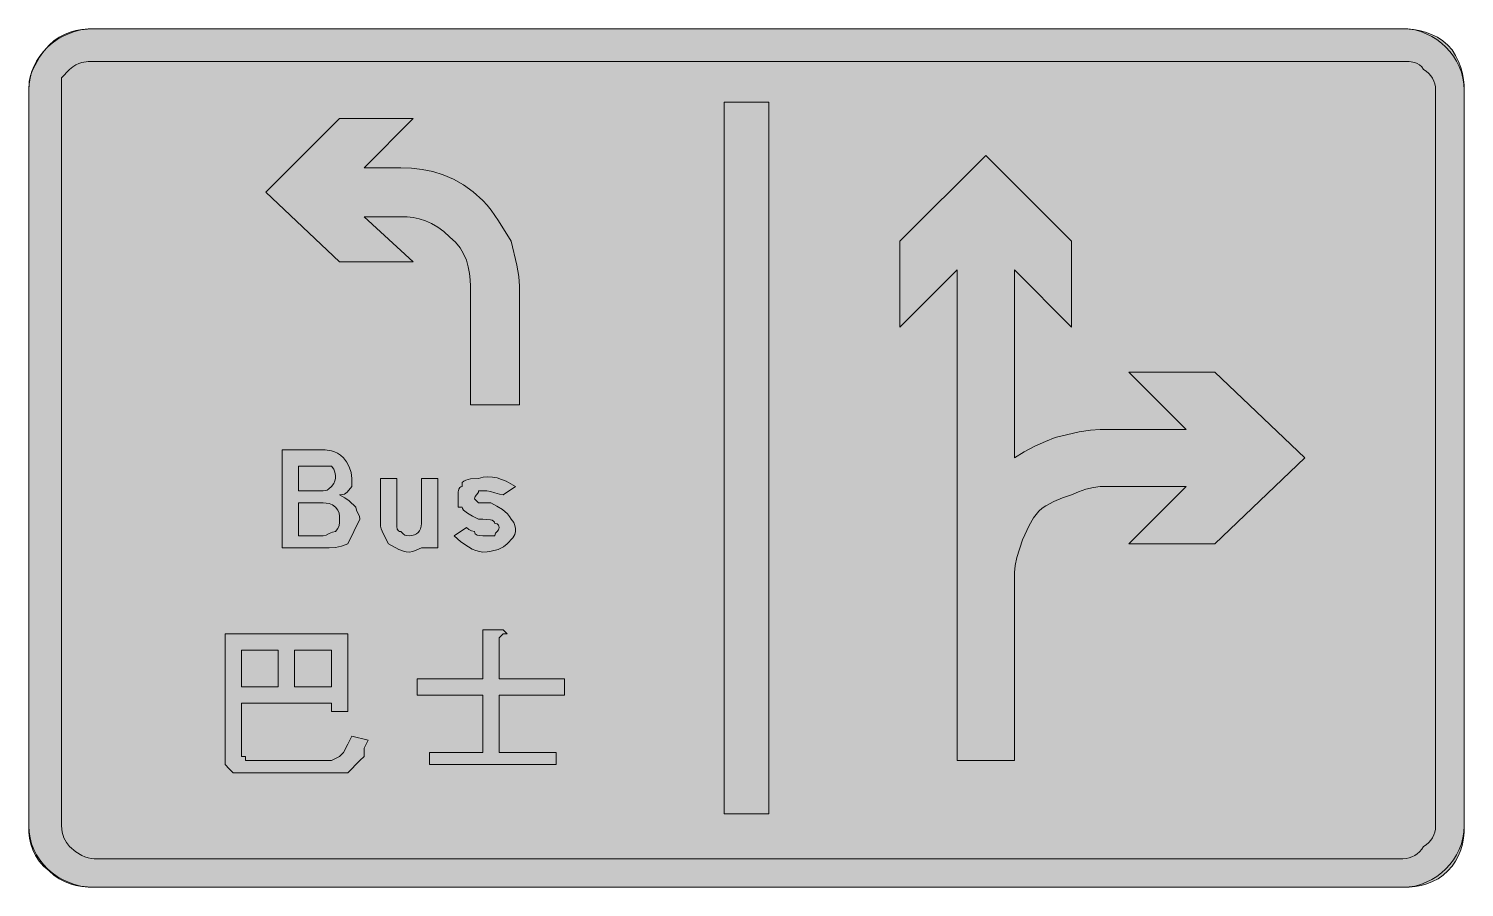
# Model space of a CAD drawing. Header units: metres. Extents: x 72 to 493, y 10 to 262.
import ezdxf

# ---------------------------------------------------------------- set-up
doc = ezdxf.new("R2010")
doc.units = ezdxf.units.M
for name, color, linetype, true_color in [('FILL_BLUE_0000FF', 7, 'Continuous', 0x0000ff), ('FILL_WHITE_FFFFFF', 7, 'Continuous', 0xffffff), ('STROKE_BLUE_0000FF', 7, 'Continuous', 0x0000ff)]:
    doc.layers.add(name, color=color, linetype=linetype, true_color=true_color)

msp = doc.modelspace()

# ---------------------------------------------------------------- hatches: boundary and pattern name
at = {"layer": 'FILL_BLUE_0000FF', "true_color": 0x0000ff}
h = msp.add_hatch(color=7, dxfattribs=at)
h.dxf.hatch_style = 1
h.paths.add_polyline_path([(475.47, 252), (477.25, 251.96), (478.92, 251.7), (479.68, 251.41), (480.36, 250.99), (480.97, 250.39), (481.47, 249.6), (482.31, 249.1), (483.05, 248.49), (483.66, 247.81), (484.17, 247.05), (484.56, 246.24), (484.85, 245.38), (485.01, 244.5), (485.07, 243.6), (485.07, 27.6), (485.01, 26.7), (484.85, 25.82), (484.56, 24.96), (484.17, 24.15), (483.66, 23.39), (483.05, 22.71), (482.31, 22.1), (481.47, 21.6), (480.97, 20.76), (480.36, 20.02), (479.68, 19.41), (478.92, 18.9), (478.11, 18.51), (477.25, 18.22), (476.37, 18.06), (475.47, 18), (91.47, 18), (90.57, 18.06), (89.67, 18.22), (88.77, 18.51), (87.87, 18.9), (86.07, 20.02), (84.27, 21.6), (83.39, 22.71), (82.62, 24.15), (82.08, 25.82), (81.87, 27.6), (81.87, 243.6), (81.87, 247.2), (84.27, 249.6), (85.17, 250.39), (86.07, 250.99), (86.97, 251.41), (87.87, 251.7), (89.67, 251.96), (91.47, 252), (475.47, 252)])
at = {"layer": 'FILL_WHITE_FFFFFF', "true_color": 0xffffff}
h = msp.add_hatch(color=7, dxfattribs=at)
h.dxf.hatch_style = 1
h.paths.add_polyline_path([(475.47, 261.6), (476.92, 261.54), (478.55, 261.36), (480.28, 261.03), (482.07, 260.55), (483.86, 259.9), (485.6, 259.07), (487.22, 258.04), (488.67, 256.8), (489.91, 255.35), (490.94, 253.72), (491.77, 251.99), (492.42, 250.2), (492.9, 248.41), (493.23, 246.67), (493.41, 245.05), (493.47, 243.6), (493.47, 27.6), (493.41, 25.8), (493.23, 24.02), (492.9, 22.26), (492.42, 20.55), (491.77, 18.89), (490.94, 17.31), (489.91, 15.8), (488.67, 14.4), (487.27, 13.16), (485.76, 12.13), (484.18, 11.3), (482.52, 10.65), (480.81, 10.17), (479.05, 9.84), (477.27, 9.66), (475.47, 9.6), (91.47, 9.6), (89.67, 9.66), (87.89, 9.84), (86.13, 10.17), (84.42, 10.65), (82.76, 11.3), (81.18, 12.13), (79.67, 13.16), (78.27, 14.4), (76.63, 15.8), (75.31, 17.31), (74.26, 18.89), (73.47, 20.55), (72.9, 22.26), (72.53, 24.02), (72.33, 25.8), (72.27, 27.6), (72.27, 243.6), (72.42, 246.15), (72.78, 247.82), (73.47, 249.6), (75.42, 253.2), (76.68, 255), (78.27, 256.8), (79.67, 258.04), (81.18, 259.07), (82.76, 259.9), (84.42, 260.55), (86.13, 261.03), (87.89, 261.36), (89.67, 261.54), (91.47, 261.6), (475.47, 261.6)])
h = msp.add_hatch(color=7, dxfattribs=at)
h.dxf.hatch_style = 1
h.paths.add_polyline_path([(289.47, 240), (289.47, 31.2), (276.27, 31.2), (276.27, 240), (289.47, 240)])
h = msp.add_hatch(color=7, dxfattribs=at)
h.dxf.hatch_style = 1
h.paths.add_polyline_path([(184.62, 220.68), (187.75, 220.31), (190.86, 219.66), (193.92, 218.7), (196.93, 217.4), (199.86, 215.74), (202.72, 213.68), (205.47, 211.2), (206.77, 209.8), (207.96, 208.31), (210.12, 205.2), (213.87, 199.2), (215.52, 192.15), (216.06, 188.91), (216.27, 186), (216.27, 151.2), (201.87, 151.2), (201.87, 186), (201.81, 187.85), (201.61, 189.77), (201.24, 191.72), (200.67, 193.65), (199.88, 195.53), (198.83, 197.31), (197.51, 198.94), (195.87, 200.4), (194.07, 202.04), (192.27, 203.36), (190.47, 204.41), (188.67, 205.2), (186.87, 205.77), (185.07, 206.14), (183.27, 206.34), (181.47, 206.4), (170.67, 206.4), (185.07, 193.2), (163.47, 193.2), (141.87, 213.6), (163.47, 235.2), (185.07, 235.2), (170.67, 220.8), (181.47, 220.8), (184.62, 220.68)])
h = msp.add_hatch(color=7, dxfattribs=at)
h.dxf.hatch_style = 1
h.paths.add_polyline_path([(446.67, 135.6), (420.27, 110.4), (395.07, 110.4), (411.87, 127.2), (386.67, 127.2), (384.68, 126.99), (382.47, 126.45), (380.26, 125.68), (378.27, 124.8), (375.59, 123.88), (373.02, 122.85), (370.68, 121.59), (369.62, 120.85), (368.67, 120), (367.82, 119.05), (367.08, 118.01), (365.82, 115.8), (363.87, 111.6), (362.22, 106.35), (361.68, 104.01), (361.47, 102), (361.47, 46.8), (344.67, 46.8), (344.67, 190.8), (327.87, 174), (327.87, 199.2), (353.07, 224.4), (378.27, 199.2), (378.27, 174), (361.47, 190.8), (361.47, 135.6), (364.36, 137.38), (367.47, 139.05), (370.58, 140.49), (373.47, 141.6), (380.52, 143.25), (383.76, 143.79), (386.67, 144), (411.87, 144), (395.07, 160.8), (420.27, 160.8), (446.67, 135.6)])
h = msp.add_hatch(color=7, dxfattribs=at)
h.dxf.hatch_style = 1
h.paths.add_polyline_path([(168.27, 121.2), (168.46, 120.3), (168.87, 119.4), (169.28, 118.5), (169.47, 117.6), (165.87, 110.4), (164.07, 109.71), (162.27, 109.35), (160.47, 109.22), (158.67, 109.2), (146.67, 109.2), (146.67, 138), (157.47, 138), (159.27, 137.96), (161.07, 137.7), (161.97, 137.41), (162.87, 136.99), (163.77, 136.39), (164.67, 135.6), (165.55, 134.49), (166.32, 133.05), (166.86, 131.38), (167.07, 129.6), (167.07, 127.2), (165.72, 125.55), (165.35, 125.24), (164.88, 125.01), (164.26, 124.85), (163.47, 124.8), (165.06, 123.9), (166.32, 123), (168.27, 121.2)])
h.paths.add_polyline_path([(159.87, 126.15), (160.36, 126.51), (161.07, 127.2), (161.76, 128.08), (162.12, 128.85), (162.27, 129.6), (162.25, 130.5), (162.12, 131.4), (161.76, 132.3), (161.07, 133.2), (158.67, 133.2), (151.47, 133.2), (151.47, 126), (158.67, 126), (159.38, 126.02), (159.87, 126.15)], flags=16)
h.paths.add_polyline_path([(160.47, 113.4), (161.37, 113.81), (162.27, 114), (162.96, 114.9), (163.32, 115.8), (163.45, 116.7), (163.47, 117.6), (163.45, 118.5), (163.32, 119.4), (162.96, 120.3), (162.27, 121.2), (161.37, 121.89), (160.47, 122.25), (159.57, 122.38), (158.67, 122.4), (151.47, 122.4), (151.47, 112.8), (158.67, 112.8), (159.57, 112.99), (160.47, 113.4)], flags=16)
h = msp.add_hatch(color=7, dxfattribs=at)
h.dxf.hatch_style = 1
h.paths.add_polyline_path([(183.02, 108.05), (182.26, 108.21), (180.87, 108.75), (177.87, 110.4), (176.22, 113.4), (175.68, 114.79), (175.52, 115.55), (175.47, 116.4), (175.47, 129.6), (180.27, 129.6), (180.27, 116.4), (180.29, 115.52), (180.42, 114.75), (180.78, 114.21), (181.07, 114.05), (181.47, 114), (182.18, 113.31), (182.67, 112.95), (183.16, 112.82), (183.87, 112.8), (184.71, 112.86), (185.45, 113.02), (186.06, 113.31), (186.57, 113.7), (186.96, 114.21), (187.25, 114.82), (187.41, 115.56), (187.47, 116.4), (187.47, 129.6), (192.27, 129.6), (192.27, 109.2), (187.47, 109.2), (186.12, 108.6), (184.94, 108.19), (183.87, 108), (183.02, 108.05)])
h = msp.add_hatch(color=7, dxfattribs=at)
h.dxf.hatch_style = 1
h.paths.add_polyline_path([(206.67, 122.4), (207.87, 122.4), (209.65, 121.48), (211.32, 120.45), (212.76, 119.19), (213.37, 118.45), (213.87, 117.6), (214.56, 116.7), (214.92, 115.8), (215.05, 114.9), (215.07, 114), (214.86, 113.1), (214.32, 112.2), (212.67, 110.4), (211.55, 109.52), (209.97, 108.75), (207.95, 108.21), (206.76, 108.05), (205.47, 108), (204.52, 108.11), (203.48, 108.41), (202.39, 108.89), (201.27, 109.5), (199.06, 111.04), (197.07, 112.8), (200.67, 115.2), (201.42, 114.6), (202.19, 114.19), (203.07, 114), (203.12, 113.6), (203.28, 113.31), (203.82, 112.95), (204.59, 112.82), (205.47, 112.8), (207.87, 112.8), (209.07, 112.8), (209.12, 113.2), (209.26, 113.51), (209.67, 114), (210.08, 114.49), (210.22, 114.8), (210.27, 115.2), (210.22, 115.6), (210.08, 115.89), (209.67, 116.25), (209.07, 116.4), (208.96, 116.8), (208.68, 117.09), (208.25, 117.31), (207.72, 117.45), (206.54, 117.58), (205.47, 117.6), (204.27, 117.6), (202.51, 118.5), (200.97, 119.4), (199.88, 120.3), (199.58, 120.75), (199.47, 121.2), (198.27, 121.2), (198.27, 123.6), (198.27, 124.8), (198.29, 125.68), (198.42, 126.45), (198.78, 126.99), (199.07, 127.15), (199.47, 127.2), (199.47, 128.4), (199.97, 128.8), (200.56, 129.09), (201.87, 129.45), (204.27, 129.6), (205.62, 129.94), (206.97, 130.07), (208.32, 130), (209.67, 129.75), (211.02, 129.33), (212.37, 128.76), (213.72, 128.04), (215.07, 127.2), (211.47, 124.8), (210.38, 124.99), (209.07, 125.4), (207.76, 125.81), (206.67, 126), (204.27, 126), (204.22, 125.6), (204.08, 125.29), (203.67, 124.8), (203.26, 124.31), (203.12, 124), (203.07, 123.6), (204.27, 122.4), (206.67, 122.4)])
h = msp.add_hatch(color=7, dxfattribs=at)
h.dxf.hatch_style = 1
h.paths.add_polyline_path([(211.47, 85.2), (212.67, 84), (211.47, 84), (210.27, 82.8), (210.27, 70.8), (229.47, 70.8), (229.47, 66), (210.27, 66), (210.27, 49.2), (227.07, 49.2), (227.07, 45.6), (189.87, 45.6), (189.87, 49.2), (205.47, 49.2), (205.47, 66), (186.27, 66), (186.27, 70.8), (205.47, 70.8), (205.47, 85.2), (210.27, 85.2), (211.47, 85.2)])
h = msp.add_hatch(color=7, dxfattribs=at)
h.dxf.hatch_style = 1
h.paths.add_polyline_path([(161.07, 61.2), (161.07, 63.6), (134.67, 63.6), (134.67, 49.2), (134.67, 48), (135.87, 48), (135.87, 46.8), (137.07, 46.8), (161.07, 46.8), (163.47, 48), (164.67, 49.2), (165.87, 51.6), (167.07, 54), (171.87, 52.8), (170.67, 50.4), (170.67, 48), (169.47, 46.8), (168.27, 45.6), (167.07, 44.4), (165.87, 43.2), (164.67, 43.2), (162.27, 43.2), (134.67, 43.2), (132.27, 43.2), (131.07, 44.4), (129.87, 45.6), (129.87, 48), (129.87, 84), (165.87, 84), (165.87, 61.2), (161.07, 61.2)])
h.paths.add_polyline_path([(134.67, 79.2), (134.67, 68.4), (145.47, 68.4), (145.47, 79.2), (134.67, 79.2)], flags=16)
h.paths.add_polyline_path([(161.07, 79.2), (150.27, 79.2), (150.27, 68.4), (161.07, 68.4), (161.07, 79.2)], flags=16)

# ---------------------------------------------------------------- linework, layer by layer
at = {"layer": 'FILL_BLUE_0000FF', "lineweight": 0, "true_color": 0x0000ff}
msp.add_lwpolyline([(475.47, 252), (477.25, 251.96), (478.92, 251.7), (479.68, 251.41), (480.36, 250.99), (480.97, 250.39), (481.47, 249.6), (482.31, 249.1), (483.05, 248.49), (483.66, 247.81), (484.17, 247.05), (484.56, 246.24), (484.85, 245.38), (485.01, 244.5), (485.07, 243.6), (485.07, 27.6), (485.01, 26.7), (484.85, 25.82), (484.56, 24.96), (484.17, 24.15), (483.66, 23.39), (483.05, 22.71), (482.31, 22.1), (481.47, 21.6), (480.97, 20.76), (480.36, 20.02), (479.68, 19.41), (478.92, 18.9), (478.11, 18.51), (477.25, 18.22), (476.37, 18.06), (475.47, 18), (91.47, 18), (90.57, 18.06), (89.67, 18.22), (88.77, 18.51), (87.87, 18.9), (86.07, 20.02), (84.27, 21.6), (83.39, 22.71), (82.62, 24.15), (82.08, 25.82), (81.87, 27.6), (81.87, 243.6), (81.87, 247.2), (84.27, 249.6), (85.17, 250.39), (86.07, 250.99), (86.97, 251.41), (87.87, 251.7), (89.67, 251.96), (91.47, 252)], close=True, dxfattribs=at)
at = {"layer": 'FILL_WHITE_FFFFFF', "lineweight": 0, "true_color": 0xffffff}
for points in [[(475.47, 261.6), (476.92, 261.54), (478.55, 261.36), (480.28, 261.03), (482.07, 260.55), (483.86, 259.9), (485.6, 259.07), (487.22, 258.04), (488.67, 256.8), (489.91, 255.35), (490.94, 253.72), (491.77, 251.99), (492.42, 250.2), (492.9, 248.41), (493.23, 246.67), (493.41, 245.05), (493.47, 243.6), (493.47, 27.6), (493.41, 25.8), (493.23, 24.02), (492.9, 22.26), (492.42, 20.55), (491.77, 18.89), (490.94, 17.31), (489.91, 15.8), (488.67, 14.4), (487.27, 13.16), (485.76, 12.13), (484.18, 11.3), (482.52, 10.65), (480.81, 10.17), (479.05, 9.84), (477.27, 9.66), (475.47, 9.6), (91.47, 9.6), (89.67, 9.66), (87.89, 9.84), (86.13, 10.17), (84.42, 10.65), (82.76, 11.3), (81.18, 12.13), (79.67, 13.16), (78.27, 14.4), (76.63, 15.8), (75.31, 17.31), (74.26, 18.89), (73.47, 20.55), (72.9, 22.26), (72.53, 24.02), (72.33, 25.8), (72.27, 27.6), (72.27, 243.6), (72.42, 246.15), (72.78, 247.82), (73.47, 249.6), (75.42, 253.2), (76.68, 255), (78.27, 256.8), (79.67, 258.04), (81.18, 259.07), (82.76, 259.9), (84.42, 260.55), (86.13, 261.03), (87.89, 261.36), (89.67, 261.54), (91.47, 261.6)], [(289.47, 240), (289.47, 31.2), (276.27, 31.2), (276.27, 240)], [(184.62, 220.68), (187.75, 220.31), (190.86, 219.66), (193.92, 218.7), (196.93, 217.4), (199.86, 215.74), (202.72, 213.68), (205.47, 211.2), (206.77, 209.8), (207.96, 208.31), (210.12, 205.2), (213.87, 199.2), (215.52, 192.15), (216.06, 188.91), (216.27, 186), (216.27, 151.2), (201.87, 151.2), (201.87, 186), (201.81, 187.85), (201.61, 189.77), (201.24, 191.72), (200.67, 193.65), (199.88, 195.53), (198.83, 197.31), (197.51, 198.94), (195.87, 200.4), (194.07, 202.04), (192.27, 203.36), (190.47, 204.41), (188.67, 205.2), (186.87, 205.77), (185.07, 206.14), (183.27, 206.34), (181.47, 206.4), (170.67, 206.4), (185.07, 193.2), (163.47, 193.2), (141.87, 213.6), (163.47, 235.2), (185.07, 235.2), (170.67, 220.8), (181.47, 220.8)], [(168.27, 121.2), (168.46, 120.3), (168.87, 119.4), (169.28, 118.5), (169.47, 117.6), (165.87, 110.4), (164.07, 109.71), (162.27, 109.35), (160.47, 109.22), (158.67, 109.2), (146.67, 109.2), (146.67, 138), (157.47, 138), (159.27, 137.96), (161.07, 137.7), (161.97, 137.41), (162.87, 136.99), (163.77, 136.39), (164.67, 135.6), (165.55, 134.49), (166.32, 133.05), (166.86, 131.38), (167.07, 129.6), (167.07, 127.2), (165.72, 125.55), (165.35, 125.24), (164.88, 125.01), (164.26, 124.85), (163.47, 124.8), (165.06, 123.9), (166.32, 123)], [(159.87, 126.15), (160.36, 126.51), (161.07, 127.2), (161.76, 128.08), (162.12, 128.85), (162.27, 129.6), (162.25, 130.5), (162.12, 131.4), (161.76, 132.3), (161.07, 133.2), (158.67, 133.2), (151.47, 133.2), (151.47, 126), (158.67, 126), (159.38, 126.02)], [(183.02, 108.05), (182.26, 108.21), (180.87, 108.75), (177.87, 110.4), (176.22, 113.4), (175.68, 114.79), (175.52, 115.55), (175.47, 116.4), (175.47, 129.6), (180.27, 129.6), (180.27, 116.4), (180.29, 115.52), (180.42, 114.75), (180.78, 114.21), (181.07, 114.05), (181.47, 114), (182.18, 113.31), (182.67, 112.95), (183.16, 112.82), (183.87, 112.8), (184.71, 112.86), (185.45, 113.02), (186.06, 113.31), (186.57, 113.7), (186.96, 114.21), (187.25, 114.82), (187.41, 115.56), (187.47, 116.4), (187.47, 129.6), (192.27, 129.6), (192.27, 109.2), (187.47, 109.2), (186.12, 108.6), (184.94, 108.19), (183.87, 108)], [(206.67, 122.4), (207.87, 122.4), (209.65, 121.48), (211.32, 120.45), (212.76, 119.19), (213.37, 118.45), (213.87, 117.6), (214.56, 116.7), (214.92, 115.8), (215.05, 114.9), (215.07, 114), (214.86, 113.1), (214.32, 112.2), (212.67, 110.4), (211.55, 109.52), (209.97, 108.75), (207.95, 108.21), (206.76, 108.05), (205.47, 108), (204.52, 108.11), (203.48, 108.41), (202.39, 108.89), (201.27, 109.5), (199.06, 111.04), (197.07, 112.8), (200.67, 115.2), (201.42, 114.6), (202.19, 114.19), (203.07, 114), (203.12, 113.6), (203.28, 113.31), (203.82, 112.95), (204.59, 112.82), (205.47, 112.8), (207.87, 112.8), (209.07, 112.8), (209.12, 113.2), (209.26, 113.51), (209.67, 114), (210.08, 114.49), (210.22, 114.8), (210.27, 115.2), (210.22, 115.6), (210.08, 115.89), (209.67, 116.25), (209.07, 116.4), (208.96, 116.8), (208.68, 117.09), (208.25, 117.31), (207.72, 117.45), (206.54, 117.58), (205.47, 117.6), (204.27, 117.6), (202.51, 118.5), (200.97, 119.4), (199.88, 120.3), (199.58, 120.75), (199.47, 121.2), (198.27, 121.2), (198.27, 123.6), (198.27, 124.8), (198.29, 125.68), (198.42, 126.45), (198.78, 126.99), (199.07, 127.15), (199.47, 127.2), (199.47, 128.4), (199.97, 128.8), (200.56, 129.09), (201.87, 129.45), (204.27, 129.6), (205.62, 129.94), (206.97, 130.07), (208.32, 130), (209.67, 129.75), (211.02, 129.33), (212.37, 128.76), (213.72, 128.04), (215.07, 127.2), (211.47, 124.8), (210.38, 124.99), (209.07, 125.4), (207.76, 125.81), (206.67, 126), (204.27, 126), (204.22, 125.6), (204.08, 125.29), (203.67, 124.8), (203.26, 124.31), (203.12, 124), (203.07, 123.6), (204.27, 122.4)], [(160.47, 113.4), (161.37, 113.81), (162.27, 114), (162.96, 114.9), (163.32, 115.8), (163.45, 116.7), (163.47, 117.6), (163.45, 118.5), (163.32, 119.4), (162.96, 120.3), (162.27, 121.2), (161.37, 121.89), (160.47, 122.25), (159.57, 122.38), (158.67, 122.4), (151.47, 122.4), (151.47, 112.8), (158.67, 112.8), (159.57, 112.99)], [(211.47, 85.2), (212.67, 84), (211.47, 84), (210.27, 82.8), (210.27, 70.8), (229.47, 70.8), (229.47, 66), (210.27, 66), (210.27, 49.2), (227.07, 49.2), (227.07, 45.6), (189.87, 45.6), (189.87, 49.2), (205.47, 49.2), (205.47, 66), (186.27, 66), (186.27, 70.8), (205.47, 70.8), (205.47, 85.2), (210.27, 85.2)], [(161.07, 61.2), (161.07, 63.6), (134.67, 63.6), (134.67, 49.2), (134.67, 48), (135.87, 48), (135.87, 46.8), (137.07, 46.8), (161.07, 46.8), (163.47, 48), (164.67, 49.2), (165.87, 51.6), (167.07, 54), (171.87, 52.8), (170.67, 50.4), (170.67, 48), (169.47, 46.8), (168.27, 45.6), (167.07, 44.4), (165.87, 43.2), (164.67, 43.2), (162.27, 43.2), (134.67, 43.2), (132.27, 43.2), (131.07, 44.4), (129.87, 45.6), (129.87, 48), (129.87, 84), (165.87, 84), (165.87, 61.2)], [(134.67, 79.2), (134.67, 68.4), (145.47, 68.4), (145.47, 79.2)], [(161.07, 79.2), (150.27, 79.2), (150.27, 68.4), (161.07, 68.4)]]:
    msp.add_lwpolyline(points, close=True, dxfattribs=at)
at = {"layer": 'FILL_WHITE_FFFFFF', "lineweight": 0, "true_color": 0x0000ff}
msp.add_lwpolyline([(446.67, 135.6), (420.27, 110.4), (395.07, 110.4), (411.87, 127.2), (386.67, 127.2), (384.68, 126.99), (382.47, 126.45), (380.26, 125.68), (378.27, 124.8), (375.59, 123.88), (373.02, 122.85), (370.68, 121.59), (369.62, 120.85), (368.67, 120), (367.82, 119.05), (367.08, 118.01), (365.82, 115.8), (363.87, 111.6), (362.22, 106.35), (361.68, 104.01), (361.47, 102), (361.47, 46.8), (344.67, 46.8), (344.67, 190.8), (327.87, 174), (327.87, 199.2), (353.07, 224.4), (378.27, 199.2), (378.27, 174), (361.47, 190.8), (361.47, 135.6), (364.36, 137.38), (367.47, 139.05), (370.58, 140.49), (373.47, 141.6), (380.52, 143.25), (383.76, 143.79), (386.67, 144), (411.87, 144), (395.07, 160.8), (420.27, 160.8)], close=True, dxfattribs=at)
at = {"layer": 'STROKE_BLUE_0000FF', "lineweight": 0, "true_color": 0x0000ff}
msp.add_lwpolyline([(72.27, 27.6), (72.27, 243.6), (72.37, 245.38), (72.65, 247.13), (73.12, 248.83), (73.75, 250.46), (74.55, 252.03), (75.5, 253.51), (76.59, 254.91), (77.82, 256.2), (79.18, 257.38), (80.65, 258.44), (82.23, 259.36), (83.91, 260.14), (85.69, 260.76), (87.54, 261.22), (89.47, 261.5), (91.47, 261.6), (475.47, 261.6), (477.25, 261.5), (479, 261.22), (480.7, 260.76), (482.33, 260.14), (483.9, 259.36), (485.38, 258.44), (486.78, 257.38), (488.07, 256.2), (489.25, 254.91), (490.31, 253.51), (491.23, 252.03), (492.01, 250.46), (492.63, 248.83), (493.09, 247.13), (493.37, 245.38), (493.47, 243.6), (493.47, 27.6), (493.37, 25.82), (493.09, 24.07), (492.63, 22.37), (492.01, 20.74), (491.23, 19.17), (490.31, 17.69), (489.25, 16.29), (488.07, 15), (486.78, 13.82), (485.38, 12.76), (483.9, 11.84), (482.33, 11.06), (480.7, 10.44), (479, 9.98), (477.25, 9.7), (475.47, 9.6), (91.47, 9.6), (89.47, 9.7), (87.54, 9.98), (85.69, 10.44), (83.91, 11.06), (82.23, 11.84), (80.65, 12.76), (79.18, 13.82), (77.82, 15), (76.59, 16.29), (75.5, 17.69), (74.55, 19.17), (73.75, 20.74), (73.12, 22.37), (72.65, 24.07), (72.37, 25.82), (72.27, 27.6)], dxfattribs=at)

doc.saveas('drawing.dxf')
